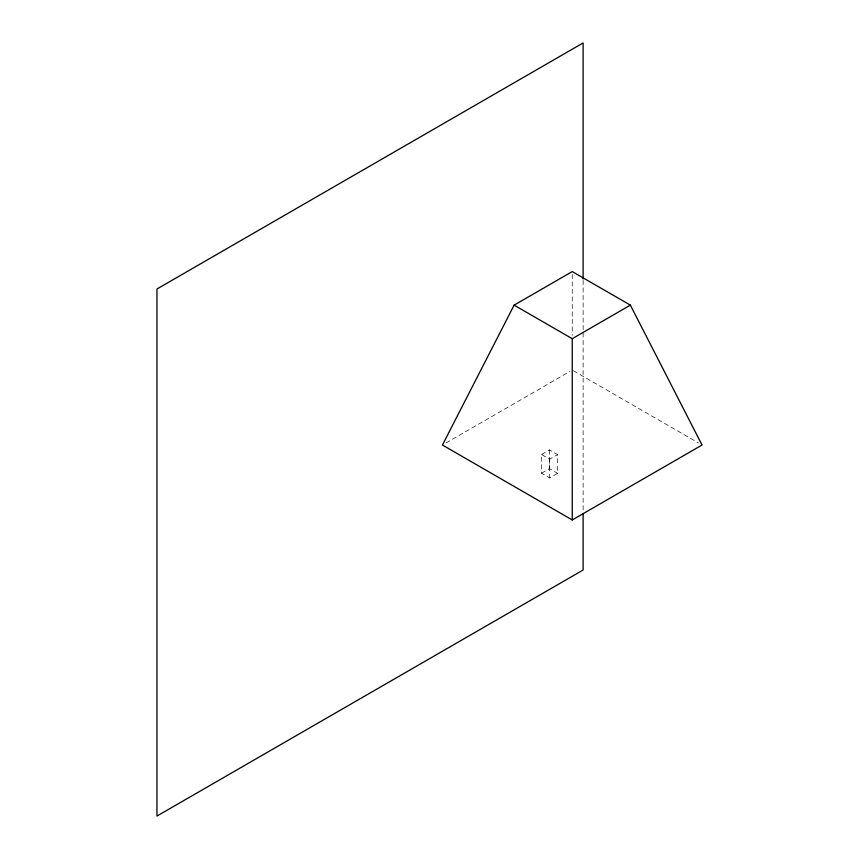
<?xml version="1.0" encoding="UTF-8"?>
<svg xmlns="http://www.w3.org/2000/svg" width="859" height="859" viewBox="0 0 859 859"><rect width="100%" height="100%" fill="white"/><g stroke="black" fill="none" stroke-linecap="round" stroke-linejoin="round"><path stroke-width="0.64" stroke-dasharray="4.29 3.22" d="M445.928 443.019L569.925 371.421M541.535 454.486L549.47 449.901L557.588 454.594L557.588 473.32L549.663 477.894L541.535 473.202L541.535 454.486L549.663 459.168L557.588 454.594M541.535 473.202L549.47 468.627L557.588 473.32M573.404 370.755L698.56 443.019M583.121 280.324L583.121 510.998M572.244 274.246L572.244 335.482M549.663 459.168L549.663 477.894M549.47 449.901L549.47 468.627"/><path stroke-width="1.29" d="M514.122 305.138L442.449 445.026L572.244 519.963L702.039 445.026L630.366 305.138L572.244 271.584L514.122 305.138L572.244 338.704L630.366 305.138M583.121 278.982L583.121 42.95L156.961 288.989L156.961 816.05L583.121 570.011L583.121 513.682M572.244 338.704L572.244 519.963"/></g></svg>
